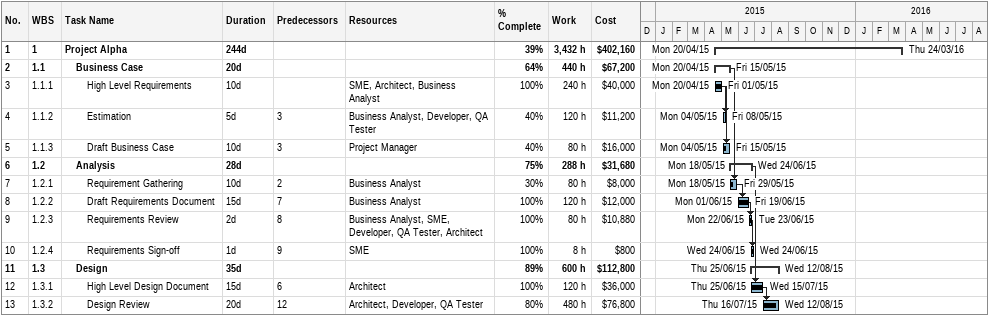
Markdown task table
| ID | WBS | Task | Duration | Start | Finish | Predecessors | Resources | % complete | Work (h) | Cost ($) |
|---|---|---|---|---|---|---|---|---|---|---|
| 1 | 1 | **Project Alpha** | 244d | 2015-04-20 | 2016-03-24 |  |  | 39 | 3432 | 402160 |
| 2 | 1.1 | **Business Case** | 20d | 2015-04-20 | 2015-05-15 |  |  | 64 | 440 | 67200 |
| 3 | 1.1.1 | High Level Requirements | 10d | 2015-04-20 | 2015-05-01 |  | SME, Architect, Business Analyst | 100 | 240 | 40000 |
| 4 | 1.1.2 | Estimation | 5d | 2015-05-04 | 2015-05-08 | 3 | Business Analyst, Developer, QA Tester | 40 | 120 | 11200 |
| 5 | 1.1.3 | Draft Business Case | 10d | 2015-05-04 | 2015-05-15 | 3 | Project Manager | 40 | 80 | 16000 |
| 6 | 1.2 | **Analysis** | 28d | 2015-05-18 | 2015-06-24 |  |  | 75 | 288 | 31680 |
| 7 | 1.2.1 | Requirement Gathering | 10d | 2015-05-18 | 2015-05-29 | 2 | Business Analyst | 30 | 80 | 8000 |
| 8 | 1.2.2 | Draft Requirements Document | 15d | 2015-06-01 | 2015-06-19 | 7 | Business Analyst | 100 | 120 | 12000 |
| 9 | 1.2.3 | Requirements Review | 2d | 2015-06-22 | 2015-06-23 | 8 | Business Analyst, SME, Developer, QA Tester, Architect | 100 | 80 | 10880 |
| 10 | 1.2.4 | Requirements Sign-off | 1d | 2015-06-24 | 2015-06-24 | 9 | SME | 100 | 8 | 800 |
| 11 | 1.3 | **Design** | 35d | 2015-06-25 | 2015-08-12 |  |  | 89 | 600 | 112800 |
| 12 | 1.3.1 | High Level Design Document | 15d | 2015-06-25 | 2015-07-15 | 6 | Architect | 100 | 120 | 36000 |
| 13 | 1.3.2 | Design Review | 20d | 2015-07-16 | 2015-08-12 | 12 | Architect, Developer, QA Tester | 80 | 480 | 76800 |
